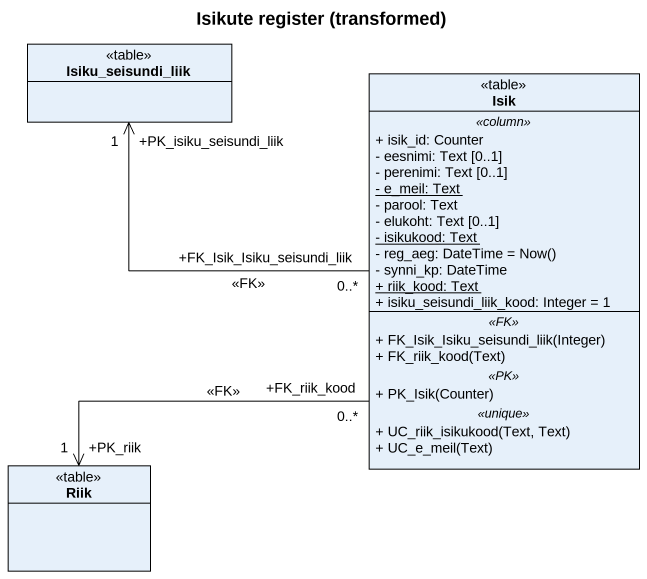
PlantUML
@startuml
title Isikute register (transformed)
hide circle
hide empty members
skinparam classAttributeIconSize 0
class Isiku_seisundi_liik <<table>>
class Isik <<table>> {
  .. <<column>> ..
  + isik_id: Counter
  - eesnimi: Text [0..1]
  - perenimi: Text [0..1]
  {static} - e_meil: Text
  - parool: Text
  - elukoht: Text [0..1]
  {static} - isikukood: Text
  {field} - reg_aeg: DateTime = Now()
  - synni_kp: DateTime
  {static} + riik_kood: Text
  + isiku_seisundi_liik_kood: Integer = 1
  .. <<FK>> ..
  + FK_Isik_Isiku_seisundi_liik(Integer)
  + FK_riik_kood(Text)
  .. <<PK>> ..
  + PK_Isik(Counter)
  .. <<unique>> ..
  + UC_riik_isikukood(Text, Text)
  + UC_e_meil(Text)
}
class Riik <<table>>
Isik "+FK_Isik_Isiku_seisundi_liik\n0..*" -left-> "+PK_isiku_seisundi_liik\n1" Isiku_seisundi_liik : <<FK>>
Isik "+FK_riik_kood\n0..*" -left-> "+PK_riik\n1" Riik : <<FK>>
@enduml
